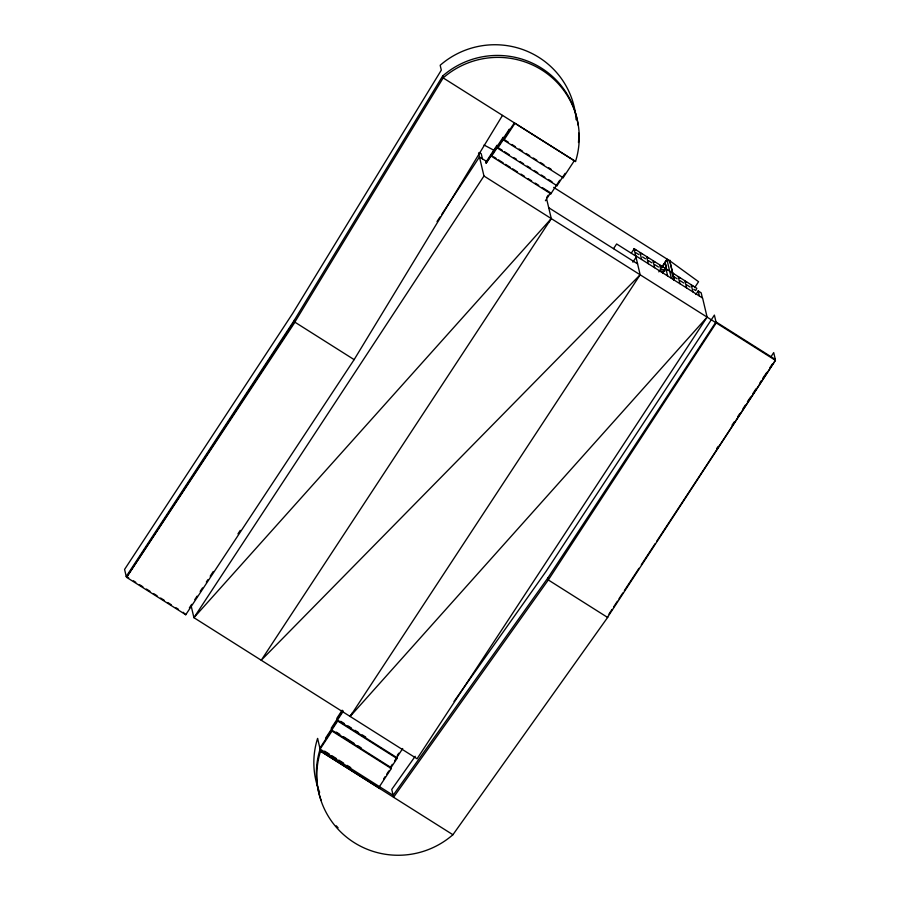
<?xml version="1.0" encoding="UTF-8"?>
<svg xmlns="http://www.w3.org/2000/svg" width="900" height="900" viewBox="0 0 900 900"><rect width="100%" height="100%" fill="white"/><g stroke="black" fill="none" stroke-linecap="round" stroke-linejoin="round"><path stroke-width="1.35" d="M502.481 115.425L354.139 359.629L185.749 614.734L126.551 577.305L126.326 576.326L294.356 320.164L442.699 75.96A82.013 80.617 -13.3 0 1 525.69 60.39A82.013 80.617 -13.3 0 1 578.092 125.111M354.139 359.629L294.817 322.121L443.16 77.906L442.699 75.96M635.659 255.724L702.596 298.058L707.107 317.126L350.134 716.456L352.384 712.901M607.489 617.377L775.418 360.326L775.192 359.348L716.006 321.919L547.841 578.002L393.131 795.274L320.119 749.104L331.976 731.036L331.751 730.058L391.072 767.576L391.309 768.544L379.44 786.611M294.581 321.142L126.551 577.305L294.952 322.2M437.029 221.558L440.111 216.855M441.664 214.504L479.452 156.949L486.54 161.426M189.371 607.883L191.689 604.361M194.771 599.659L197.089 596.137M200.171 591.435L202.489 587.914M206.336 582.041L207.889 579.69M210.195 576.169L213.289 571.466M237.971 533.88L240.278 530.359M485.865 162.248L496.991 145.305L497.216 146.284L486.101 163.215M486.157 163.148L503.156 137.273L503.381 138.24M565.155 173.329L556.999 185.737L497.678 148.23L513.99 123.413M574.29 160.774L563.164 177.705L503.843 140.197L514.969 123.255M478.553 153.135L483.964 176.018L193.928 617.681L417.071 758.779L707.107 317.126M546.671 197.494L548.156 195.244M545.423 200.734L550.609 192.825L542.306 187.594M509.546 130.162L509.31 129.195L491.524 156.308L550.845 193.826L559.733 180.248M575.494 161.595A82.013 80.617 -13.3 0 0 541.946 70.076A82.013 80.617 -13.3 0 0 443.16 77.906L575.561 161.494L516.173 124.076M613.541 248.659L616.635 243.968L635.602 255.96L635.951 257.468L632.869 262.17M631.395 253.013L634.061 248.963L635.918 250.144M342.18 710.19L336.983 718.087L337.219 719.066M342.405 711.158L331.29 728.111L331.526 729.09M343.384 711.023L325.586 738.101L325.811 739.069M319.894 748.125L337.68 721.012L337.444 720.034L396.765 757.553L397.001 758.52L390.33 768.679M350.134 716.456L640.159 274.793L633.96 248.569L696.814 288.315L695.7 290.554L693.844 289.373M661.748 267.368L667.148 259.144L662.67 266.827M658.834 271.868L660.364 269.528M661.905 267.176L666.923 259.537L670.275 261.664L669.926 260.201M662.569 272.576L666.428 266.715M662.558 273.409L666.416 267.536M694.699 287.584L698.558 281.711L670.117 261.023L553.646 187.369M695.891 294.48L698.209 290.947L701.179 292.838L702.383 297.923M397.282 755.46L398.767 753.188M390.848 766.597L392.321 764.325M394.549 760.95L402.705 748.519M383.659 778.86L385.144 776.61M386.629 774.349L388.845 770.94M770.625 357.311L773.707 352.609L775.327 359.438M716.614 448.65L718.245 446.355M732.026 425.149L734.445 421.695M737.528 416.993L739.845 413.471M742.928 408.769L745.245 405.248M747.439 401.647L750.634 397.024M752.951 393.502L756.034 388.8M759.893 382.928L761.434 380.576M762.863 378.146L766.834 372.353M769.928 367.661L772.234 364.129M608.929 614.137L612.011 609.435M613.553 607.084L617.411 601.211M618.952 598.86L622.811 592.988M624.352 590.636L638.989 568.305M641.306 564.784L655.178 543.634M656.719 541.283L775.418 360.326L483.964 176.018M548.91 222.075L551.284 218.588L546.773 199.519M415.204 756.293L391.748 789.435L393.593 797.22L548.303 579.949L716.231 322.897L714.386 315.101L546.221 571.174L454.027 701.449M319.646 792.337A82.013 80.617 -13.3 0 1 317.588 738.405L320.58 751.05A82.013 80.617 -13.3 0 0 354.127 842.569A82.013 80.617 -13.3 0 0 452.914 834.727L607.624 617.456L607.387 616.489M662.22 272.351L666.326 266.648M640.159 274.793L261.248 660.24L551.284 218.588L193.928 617.681L191.351 606.78M484.054 145.035L493.965 150.278M379.901 788.558L320.512 751.151L452.914 834.727M508.365 142.222L503.618 139.219L503.843 140.197M511.92 144.472L515.475 146.722M519.041 148.972L522.596 151.222M526.151 153.472L529.717 155.722M533.273 157.972L536.839 160.222M540.394 162.472L543.949 164.722M548.696 167.726L551.07 169.222M502.189 150.255L497.452 147.251L497.678 148.23M504.562 151.763L509.31 154.755M514.058 157.759L516.431 159.255M519.986 161.505L523.553 163.766M527.108 166.016L530.674 168.266M534.229 170.516L537.784 172.766M541.35 175.016L544.905 177.266M548.46 179.516L552.026 181.766M493.661 156.836L496.035 158.333M498.409 159.84L503.156 162.833M505.53 164.34L510.277 167.333M512.651 168.84L517.399 171.844M520.954 174.094L524.509 176.344M528.075 178.594L531.63 180.844M535.185 183.094L538.751 185.344M641.869 253.901L640.012 252.731L641.61 259.481M648.562 258.142L646.706 256.961L648.304 263.722M654.885 262.136L653.029 260.955L654.626 267.716M661.579 266.366L659.722 265.196L661.32 271.946M667.901 270.371L666.045 269.19L667.643 275.951M673.852 274.129L671.996 272.959L673.594 279.709M680.175 278.123L678.319 276.952L679.916 283.702M686.869 282.364L685.012 281.183L686.61 287.944M693.191 286.358L691.335 285.188L692.933 291.938M479.25 152.494L481.23 153.743L482.434 158.828M635.726 252.63L638.798 254.565M642.589 256.972L645.491 258.806M648.472 260.685L651.814 262.8M654.637 264.589L658.508 267.03M661.489 268.92L664.83 271.035M673.762 276.671L677.104 278.786M679.928 280.575L683.798 283.028M686.779 284.906L690.12 287.021M548.707 207.697L637.594 263.903M607.624 617.456L548.303 579.949L547.841 578.002M126.326 576.326L128.689 577.822M133.425 580.815L135.799 582.322M139.343 584.561L142.898 586.811M146.453 589.05L149.996 591.3M153.551 593.55L157.106 595.789M160.65 598.039L164.205 600.278M167.76 602.528L171.304 604.778M176.04 607.77L178.414 609.266M183.15 612.259L185.749 614.734M340.774 721.316L344.34 723.566M347.895 725.816L351.45 728.066M355.016 730.316L358.571 732.566M362.137 734.816L365.692 737.066M337.68 721.012L397.001 758.52M336.262 732.094L339.829 734.344M343.384 736.594L354.06 743.344M357.626 745.594L361.181 747.844M331.976 731.036L391.309 768.544M324.63 751.129L329.377 754.121M331.751 755.629L336.499 758.633M338.873 760.129L343.62 763.133M347.175 765.383L350.741 767.633M666.383 266.355L664.988 262.485L666.889 270.529M698.209 290.947L699.413 296.032M668.261 259.852L668.408 260.483M666.923 259.537L671.355 278.303M562.939 176.726L563.164 177.705M556.774 184.77L556.999 185.737M550.609 192.847L550.845 193.826M491.287 155.329L491.512 156.285M294.356 320.164L294.817 322.121M126.191 576.248L124.582 569.419L292.736 313.346L441.315 70.133L440.168 65.273A82.013 80.617 -13.3 0 1 525.701 50.659A82.013 80.617 -13.3 0 1 576.09 119.745M338.085 827.786A82.013 80.617 -13.3 0 1 336.274 825.795M321.221 800.528A82.013 80.617 -13.3 0 1 320.119 749.104M578.734 133.132A82.013 80.617 -13.3 0 1 578.464 142.526M674.325 280.148L669.904 261.45L674.336 280.181"/></g></svg>
